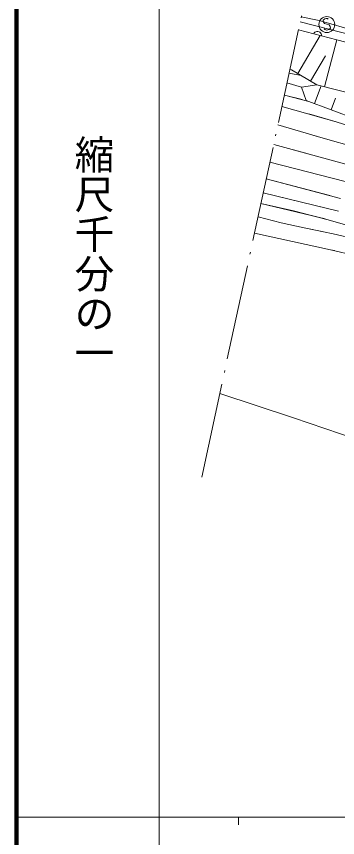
# Model space of a CAD drawing. Units: millimetres, scale not verified. Extents: x 10000 to 170000, y 5000 to 95000.
# Drawn here: x 10000 to 20122, y 50602 to 76479 of the extents above; entities that cross this region are included whole.
import ezdxf
from ezdxf.enums import TextEntityAlignment as Align

# ---------------------------------------------------------------- set-up
doc = ezdxf.new("R2010")
doc.units = ezdxf.units.MM
doc.header["$LTSCALE"] = 250
doc.linetypes.add('LONG_DASHED_DOTTED', pattern=[15.25, 12, -1.5, 0.25, -1.5])
for name, color, linetype, lineweight in [('M-BGD', 7, 'Continuous', 13), ('M-BMK-LINE', 2, 'LONG_DASHED_DOTTED', 13), ('M-STR-HTXT', 7, 'Continuous', 13), ('M-TTL', 2, 'Continuous', 140), ('M-TTL-BAND', 7, 'Continuous', 25)]:
    doc.layers.add(name, color=color, linetype=linetype, lineweight=lineweight)
doc.styles.add('@ＭＳ ゴシック', font='')
doc.styles.get('@ＭＳ ゴシック').set_extended_font_data('@MS Gothic')

msp = doc.modelspace()

# ---------------------------------------------------------------- linework, layer by layer
at = {"layer": 'M-BGD'}
for p, q in [((18977.7, 76468.9), (19543.7, 76348.2)), ((19543.7, 76348.2), (22499.6, 75487.7)), ((19719.3, 76402.2), (19668.4, 76358.6)), ((19668.4, 76358.6), (19673.2, 76297.9)), ((19758.1, 76411.9), (19719.3, 76402.2)), ((19799.4, 76411.9), (19758.1, 76411.9)), ((19823.6, 76397.3), (19799.4, 76411.9)), ((18944.1, 76313.6), (21026.3, 75775.2)), ((19673.2, 76297.9), (19704.7, 76254.3)), ((19721.6, 76062.6), (19694.9, 76086.9)), ((19704.7, 76254.3), (19859.9, 76210.5)), ((19896.2, 76106.2), (19855, 76065)), ((19859.9, 76210.5), (19891.4, 76166.8)), ((19891.4, 76166.8), (19896.2, 76106.2)), ((18870.4, 74679.8), (19578.3, 75880.1)), ((18889, 76058.7), (20097, 75745.7)), ((19389.2, 75960.1), (19372, 75933.6)), ((19410, 75980.5), (19389.2, 75960.1)), ((19440.4, 75998.5), (19410, 75980.5)), ((19468.4, 76006.7), (19440.4, 75998.5)), ((19499.9, 76008.9), (19468.4, 76006.7)), ((19538.7, 75998.8), (19499.9, 76008.9)), ((19565.2, 75981.6), (19538.7, 75998.8)), ((19585.6, 75960.8), (19565.2, 75981.6)), ((19603.6, 75930.4), (19585.6, 75960.8)), ((19611.8, 75902.4), (19603.6, 75930.4)), ((19614, 75870.9), (19611.8, 75902.4)), ((19787, 76048.1), (19721.6, 76062.6)), ((19855, 76065), (19787, 76048.1)), ((19710, 74262.9), (20097, 75745.7)), ((20097, 75745.7), (22151.2, 75213.6)), ((19271.4, 74443.3), (19736.8, 75232.5)), ((18619.2, 74810.9), (18670, 74798)), ((18670, 74798), (19471.8, 74325.1)), ((18594.4, 74696.2), (18978.2, 74616.1)), ((18527.9, 74388.6), (18984.6, 74247.2)), ((19471.8, 74325.1), (18984.7, 74247.2)), ((19392.7, 73732.6), (19600.4, 74291.5)), ((19471.8, 74325.1), (22330, 73579.2)), ((18984.7, 74247.2), (19126.8, 73831.4)), ((18444, 74000.1), (19003, 73858.7)), ((18444, 74000.1), (19176.7, 73812.8)), ((19126.8, 73831.4), (20722.1, 73238.4)), ((19924.4, 73534.9), (20061.1, 73902.5)), ((20073.5, 73156.5), (18366.8, 73643)), ((20073.5, 73156.5), (19216.7, 73408.8)), ((19668.6, 72640.7), (18240.6, 73059.4)), ((22371.2, 72448.5), (20073.5, 73156.5)), ((19668.6, 72640.7), (19342.4, 72734.8)), ((22027.1, 71977.7), (19668.6, 72640.7)), ((18108.2, 72447.3), (19197.7, 72149.5)), ((18108.2, 72447.3), (20450.8, 71807)), ((17986.5, 71884.3), (20358.1, 71273.1)), ((17873.5, 71361.8), (19881.2, 70833.9)), ((17873.5, 71361.8), (20219, 70742.1)), ((17778.1, 70920.4), (19806.9, 70427.8)), ((17778.1, 70920.4), (20147.1, 70345.2)), ((17706, 70586.9), (19731.6, 70097.2)), ((17706, 70586.9), (18729.5, 70352.3)), ((17614.5, 70163.8), (18341.8, 69978.8)), ((17614.5, 70163.8), (18341.8, 69978.8)), ((18729.5, 70352.3), (19779.7, 70083.9)), ((18341.8, 69978.8), (19074.2, 69818.9)), ((18341.8, 69978.8), (19074.2, 69818.9)), ((19779.7, 70083.9), (22008.4, 69443.1)), ((19779.7, 70083.9), (22104.8, 69416.9)), ((17504, 69652.9), (19896, 69126.9)), ((19074.2, 69818.9), (19983.8, 69632.8)), ((19074.2, 69818.9), (19983.8, 69632.8)), ((19074.2, 69818.9), (19640.3, 69703.2)), ((19983.8, 69632.8), (20908.9, 69415.9)), ((19983.8, 69632.8), (20908.9, 69415.9)), ((19896, 69126.9), (20020.4, 69100.3)), ((19896, 69126.9), (22255.7, 68571))]:
    msp.add_line(p, q, dxfattribs=at)
msp.add_circle((19784.7, 76222.7), 250, dxfattribs=at)
at = {"layer": 'M-BMK-LINE'}
msp.add_line((15841.2, 61960.1), (19190.9, 77450.3), dxfattribs=at)
at = {"layer": 'M-STR-HTXT'}
for p, q in [((16410, 64592.6), (18738, 63827.7)), ((18738, 63827.7), (21057.2, 63037.2))]:
    msp.add_line(p, q, dxfattribs=at)
at = {"layer": 'M-TTL'}
msp.add_line((10000, 95000), (10000, 5000), dxfattribs=at)
at = {"layer": 'M-TTL-BAND', "lineweight": 13}
for p, q in [((14500, 92500), (14500, 5000)), ((10000, 51250), (144750, 51250)), ((17000, 51250), (17000, 51000))]:
    msp.add_line(p, q, dxfattribs=at)

# ---------------------------------------------------------------- texts
at = {"layer": 'M-TTL-BAND', "style": '@ＭＳ ゴシック'}
msp.add_text('縮尺千分の一', height=916.4, rotation=270, dxfattribs=at).set_placement((12444.3, 65257.6), align=Align.MIDDLE_RIGHT)

doc.saveas('drawing.dxf')
